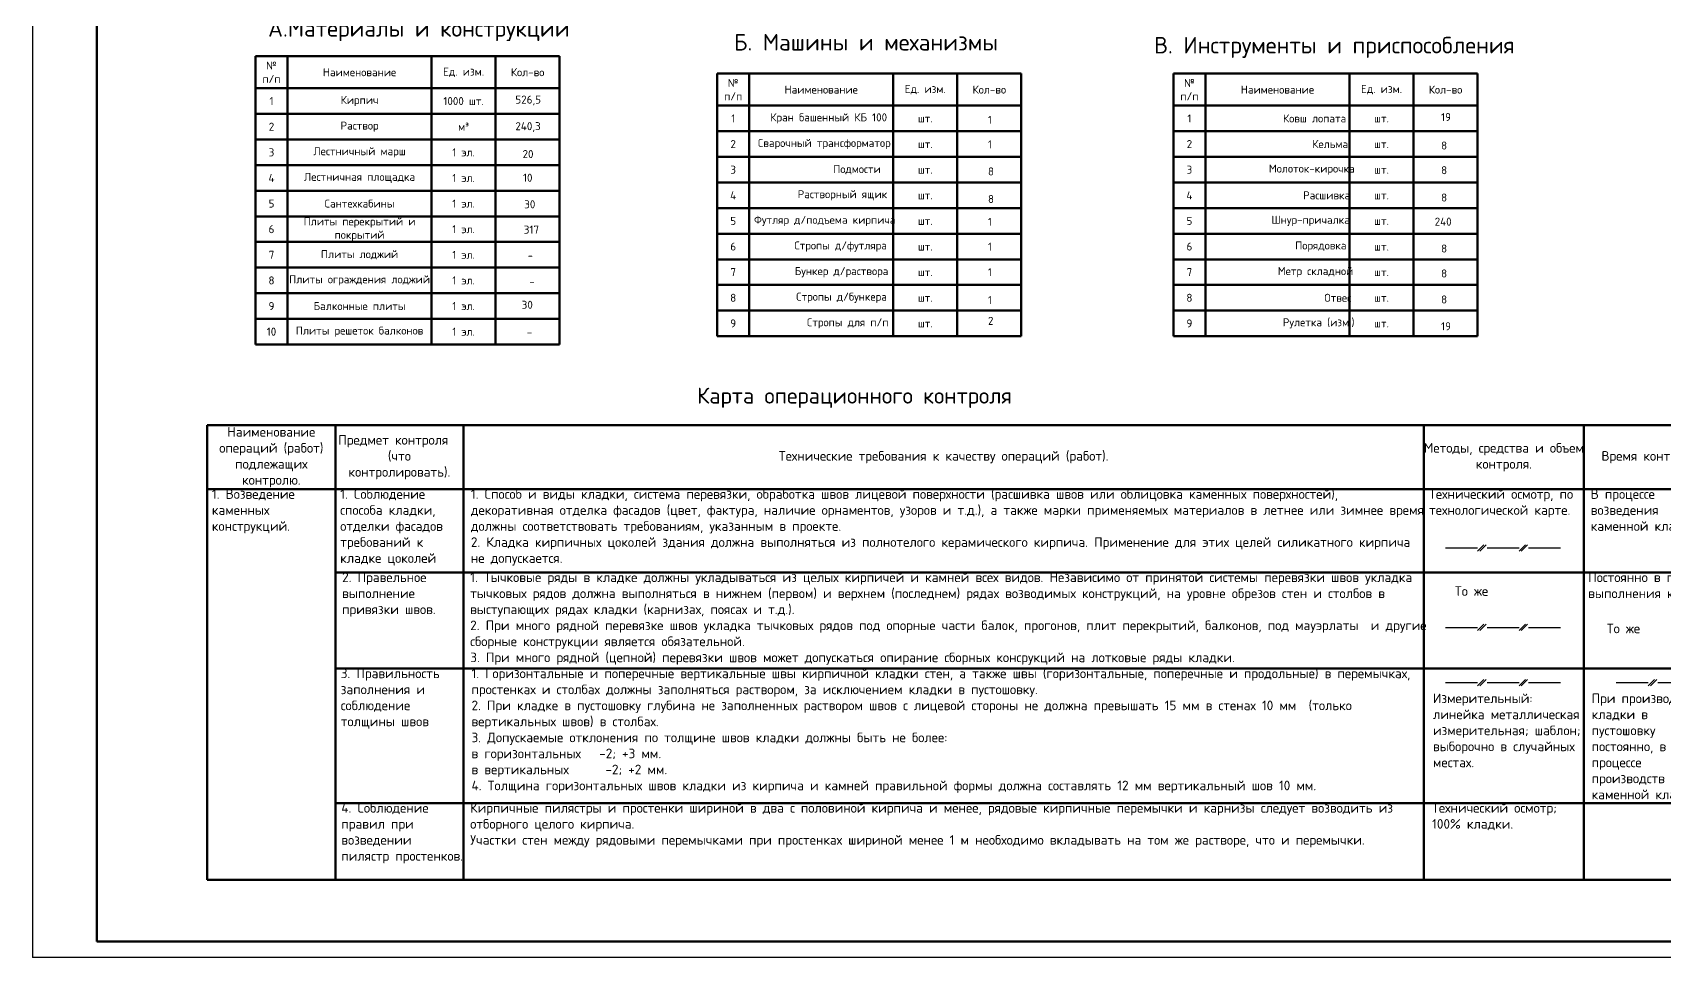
# Model space of a CAD drawing. Header units: millimetres. Extents: x 1612 to 3384, y 1003 to 1844.
# Drawn here: x 1612 to 2121, y 1162 to 1451 of the extents above; entities that cross this region are included whole.
import ezdxf

# ---------------------------------------------------------------- set-up
doc = ezdxf.new("R2010")
doc.units = ezdxf.units.MM
doc.styles.add('стиль3', font='isocpeur.ttf')

msp = doc.modelspace()

# ---------------------------------------------------------------- linework, layer by layer
for p, q in [((1611.53, 1756.22), (1611.53, 1162.22)), ((1967.86, 1438.17), (1967.86, 1423.17)), ((2052.81, 1290.06), (2062.81, 1290.06)), ((2062.81, 1289.06), (2064.81, 1291.06)), ((2063.52, 1289.06), (2065.52, 1291.06)), ((2065.81, 1290.06), (2075.81, 1290.06)), ((2075.81, 1289.06), (2077.81, 1291.06)), ((2076.51, 1289.06), (2078.51, 1291.06)), ((2078.81, 1290.06), (2088.81, 1290.06)), ((2052.81, 1265.23), (2062.81, 1265.23)), ((2062.81, 1264.23), (2064.81, 1266.23)), ((2063.52, 1264.23), (2065.52, 1266.23)), ((2065.81, 1265.23), (2075.81, 1265.23)), ((2075.81, 1264.23), (2077.81, 1266.23)), ((2076.51, 1264.23), (2078.51, 1266.23)), ((2078.81, 1265.23), (2088.81, 1265.23)), ((2062.81, 1247.01), (2064.81, 1249.01)), ((2063.52, 1247.01), (2065.52, 1249.01)), ((2075.81, 1247.01), (2077.81, 1249.01)), ((2076.51, 1247.01), (2078.51, 1249.01)), ((2116.15, 1247.01), (2118.15, 1249.01)), ((2116.86, 1247.01), (2118.86, 1249.01)), ((2052.81, 1248.01), (2062.81, 1248.01)), ((2065.81, 1248.01), (2075.81, 1248.01)), ((2078.81, 1248.01), (2088.81, 1248.01)), ((2106.15, 1248.01), (2116.15, 1248.01)), ((2119.15, 1248.01), (2129.15, 1248.01)), ((2452.53, 1162.22), (1611.53, 1162.22))]:
    msp.add_line(p, q)
at = {"lineweight": 60}
for p, q in [((1631.53, 1751.22), (1631.53, 1167.22)), ((1681.14, 1443.59), (1776.14, 1443.59)), ((1681.14, 1443.59), (1681.14, 1353.59)), ((1681.14, 1443.59), (1681.14, 1428.59)), ((1691.14, 1443.59), (1691.14, 1353.59)), ((1736.14, 1443.59), (1736.14, 1353.59)), ((1756.14, 1443.59), (1756.14, 1353.59)), ((1776.14, 1443.59), (1776.14, 1353.59)), ((1825.35, 1438.17), (1920.35, 1438.17)), ((1825.35, 1438.17), (1825.35, 1356.17)), ((1825.35, 1438.17), (1825.35, 1423.17)), ((1835.35, 1438.17), (1835.35, 1356.17)), ((1880.35, 1438.17), (1880.35, 1356.17)), ((1900.35, 1438.17), (1900.35, 1356.17)), ((1920.35, 1438.17), (1920.35, 1356.17)), ((1967.86, 1438.17), (2062.86, 1438.17)), ((1967.86, 1438.17), (1967.86, 1356.17)), ((1977.86, 1438.17), (1977.86, 1356.17)), ((2022.86, 1438.17), (2022.86, 1356.17)), ((2042.86, 1438.17), (2042.86, 1356.17)), ((2062.86, 1438.17), (2062.86, 1356.17)), ((1681.14, 1433.59), (1776.14, 1433.59)), ((1825.35, 1428.17), (1920.35, 1428.17)), ((1967.86, 1428.17), (2062.86, 1428.17)), ((1681.14, 1425.59), (1776.14, 1425.59)), ((1681.14, 1417.59), (1776.14, 1417.59)), ((1825.35, 1420.17), (1920.35, 1420.17)), ((1967.86, 1420.17), (2062.86, 1420.17)), ((1825.35, 1412.17), (1920.35, 1412.17)), ((1967.86, 1412.17), (2062.86, 1412.17)), ((1681.14, 1409.59), (1776.14, 1409.59)), ((1825.35, 1404.17), (1920.35, 1404.17)), ((1967.86, 1404.17), (2062.86, 1404.17)), ((1681.14, 1401.59), (1776.14, 1401.59)), ((1681.14, 1393.59), (1776.14, 1393.59)), ((1825.35, 1396.17), (1920.35, 1396.17)), ((1967.86, 1396.17), (2062.86, 1396.17)), ((1825.35, 1388.17), (1920.35, 1388.17)), ((1967.86, 1388.17), (2062.86, 1388.17)), ((1681.14, 1385.59), (1776.14, 1385.59)), ((1681.14, 1377.59), (1776.14, 1377.59)), ((1825.35, 1380.17), (1920.35, 1380.17)), ((1967.86, 1380.17), (2062.86, 1380.17)), ((1825.35, 1372.17), (1920.35, 1372.17)), ((1967.86, 1372.17), (2062.86, 1372.17)), ((1681.14, 1369.59), (1776.14, 1369.59)), ((1681.14, 1361.59), (1776.14, 1361.59)), ((1825.35, 1364.17), (1920.35, 1364.17)), ((1967.86, 1364.17), (2062.86, 1364.17)), ((1825.35, 1356.17), (1920.35, 1356.17)), ((1967.86, 1356.17), (2062.86, 1356.17)), ((1681.14, 1353.59), (1776.14, 1353.59)), ((1666.09, 1328.39), (1666.09, 1186.39)), ((1666.09, 1328.39), (2177.66, 1328.39)), ((1706.09, 1328.39), (1706.09, 1186.39)), ((1746.09, 1328.39), (1746.09, 1186.39)), ((2046.09, 1328.39), (2046.09, 1186.39)), ((2096.09, 1328.39), (2096.09, 1186.39)), ((1666.09, 1308.39), (2177.66, 1308.39)), ((1706.09, 1282.39), (2177.66, 1282.39)), ((1706.09, 1252.39), (2177.66, 1252.39)), ((1706.09, 1210.39), (2177.66, 1210.39)), ((1666.09, 1186.39), (2177.66, 1186.39)), ((1631.53, 1167.22), (2447.53, 1167.22))]:
    msp.add_line(p, q, dxfattribs=at)

# ---------------------------------------------------------------- texts
at = {"style": 'стиль3'}
for s, width, insert, char_height, attachment_point in [('А.Материалы и конструкции', 114.7874, (1732.16, 1451.58), 5.1557, 5), ('Б. Машины и механизмы', 114.7874, (1871.85, 1447.96), 5.1557, 5), ('В. Инструменты и приспособления', 114.7874, (2018.13, 1446.35), 5.1557, 5), ('№ п/п', 10, (1686.14, 1438.59), 2.5, 5), ('Наименование', 45, (1713.64, 1438.59), 2.5, 5), ('Ед. изм.', 20, (1746.14, 1438.59), 2.5, 5), ('Кол-во', 20, (1766.14, 1438.59), 2.5, 5), ('№ п/п', 10, (1830.35, 1433.17), 2.5, 5), ('Наименование', 45, (1857.85, 1433.17), 2.5, 5), ('Ед. изм.', 20, (1890.35, 1433.17), 2.5, 5), ('Кол-во', 20, (1910.35, 1433.17), 2.5, 5), ('№ п/п', 10, (1972.86, 1433.17), 2.5, 5), ('Наименование', 45, (2000.36, 1433.17), 2.5, 5), ('Ед. изм.', 20, (2032.86, 1433.17), 2.5, 5), ('Кол-во', 20, (2052.86, 1433.17), 2.5, 5), ('1', 10, (1686.14, 1429.59), 2.5, 5), ('Кирпич', 45, (1713.64, 1429.59), 2.5, 5), ('1000 шт.', 20, (1746.14, 1429.59), 2.5, 5), ('2', 10, (1686.14, 1421.59), 2.5, 5), ('Раствор', 45, (1713.64, 1421.59), 2.5, 5), ('м³', 20, (1746.14, 1421.59), 2.5, 5), ('1', 10, (1830.35, 1424.17), 2.5, 5), ('Кран башенный КБ 100', 45, (1860.19, 1424.17), 2.5, 5), ('шт.', 20, (1890.35, 1424.17), 2.5, 5), ('1', 10, (1972.86, 1424.17), 2.5, 5), ('Ковш лопата', 45, (2011.97, 1424.17), 2.5, 5), ('шт.', 20, (2032.86, 1424.17), 2.5, 5), ('2', 10, (1830.35, 1416.17), 2.5, 5), ('Сварочный трансформатор', 45, (1858.81, 1416.17), 2.5, 5), ('2', 10, (1972.86, 1416.17), 2.5, 5), ('Кельма', 45, (2016.84, 1416.17), 2.5, 5), ('3', 10, (1686.14, 1413.59), 2.5, 5), ('Лестничный марш', 45, (1713.64, 1413.59), 2.5, 5), ('1 эл.', 20, (1746.14, 1413.59), 2.5, 5), ('шт.', 20, (1890.35, 1416.17), 2.5, 5), ('шт.', 20, (2032.86, 1416.17), 2.5, 5), ('4', 10, (1686.14, 1405.59), 2.5, 5), ('Лестничная площадка', 45, (1713.64, 1405.59), 2.5, 5), ('1 эл.', 20, (1746.14, 1405.59), 2.5, 5), ('3', 10, (1830.35, 1408.17), 2.5, 5), ('Подмости', 45, (1869.02, 1408.17), 2.5, 5), ('шт.', 20, (1890.35, 1408.17), 2.5, 5), ('3', 10, (1972.86, 1408.17), 2.5, 5), ('Молоток-кирочка', 45, (2011.08, 1408.17), 2.5, 5), ('шт.', 20, (2032.86, 1408.17), 2.5, 5), ('Растворный ящик', 45, (1864.47, 1400.17), 2.5, 5), ('5', 10, (1686.14, 1397.59), 2.5, 5), ('Сантехкабины', 45, (1713.64, 1397.59), 2.5, 5), ('1 эл.', 20, (1746.14, 1397.59), 2.5, 5), ('4', 10, (1830.35, 1400.17), 2.5, 5), ('шт.', 20, (1890.35, 1400.17), 2.5, 5), ('4', 10, (1972.86, 1400.17), 2.5, 5), ('Расшивка', 45, (2015.72, 1400.17), 2.5, 5), ('шт.', 20, (2032.86, 1400.17), 2.5, 5), ('Плиты перекрытий и покрытий', 45, (1713.64, 1389.59), 2.5, 5), ('5', 10, (1830.35, 1392.17), 2.5, 5), ('Футляр д/подъема кирпича', 45, (1858.95, 1392.17), 2.5, 5), ('шт.', 20, (1890.35, 1392.17), 2.5, 5), ('5', 10, (1972.86, 1392.17), 2.5, 5), ('Шнур-причалка', 45, (2010.72, 1392.17), 2.5, 5), ('шт.', 20, (2032.86, 1392.17), 2.5, 5), ('6', 10, (1686.14, 1389.59), 2.5, 5), ('1 эл.', 20, (1746.14, 1389.59), 2.5, 5), ('7', 10, (1686.14, 1381.59), 2.5, 5), ('Плиты лоджий', 45, (1713.64, 1381.59), 2.5, 5), ('1 эл.', 20, (1746.14, 1381.59), 2.5, 5), ('6', 10, (1830.35, 1384.17), 2.5, 5), ('Стропы д/футляра', 45, (1863.91, 1384.17), 2.5, 5), ('шт.', 20, (1890.35, 1384.17), 2.5, 5), ('6', 10, (1972.86, 1384.17), 2.5, 5), ('Порядовка', 45, (2013.91, 1384.17), 2.5, 5), ('шт.', 20, (2032.86, 1384.17), 2.5, 5), ('7', 10, (1830.35, 1376.17), 2.5, 5), ('Бункер д/раствора', 45, (1864.19, 1376.17), 2.5, 5), ('шт.', 20, (1890.35, 1376.17), 2.5, 5), ('7', 10, (1972.86, 1376.17), 2.5, 5), ('Метр складной', 45, (2012.25, 1376.17), 2.5, 5), ('шт.', 20, (2032.86, 1376.17), 2.5, 5), ('8', 10, (1686.14, 1373.59), 2.5, 5), ('Плиты ограждения лоджий', 45, (1713.64, 1373.59), 2.5, 5), ('1 эл.', 20, (1746.14, 1373.59), 2.5, 5), ('9', 10, (1686.14, 1365.59), 2.5, 5), ('Балконные плиты', 45, (1713.64, 1365.59), 2.5, 5), ('1 эл.', 20, (1746.14, 1365.59), 2.5, 5), ('8', 10, (1830.35, 1368.17), 2.5, 5), ('Стропы д/бункера', 45, (1864.19, 1368.17), 2.5, 5), ('шт.', 20, (1890.35, 1368.17), 2.5, 5), ('8', 10, (1972.86, 1368.17), 2.5, 5), ('Отвес', 45, (2019.19, 1368.17), 2.5, 5), ('шт.', 20, (2032.86, 1368.17), 2.5, 5), ('9', 10, (1830.35, 1360.17), 2.5, 5), ('Стропы для п/п', 45, (1866.12, 1360.17), 2.5, 5), ('9', 10, (1972.86, 1360.17), 2.5, 5), ('Рулетка (изм.)', 45, (2013.22, 1360.17), 2.5, 5), ('10', 10, (1686.14, 1357.59), 2.5, 5), ('Плиты решеток балконов', 45, (1713.64, 1357.59), 2.5, 5), ('1 эл.', 20, (1746.14, 1357.59), 2.5, 5), ('шт.', 20, (1890.35, 1360.17), 2.5, 5), ('шт.', 20, (2032.86, 1360.17), 2.5, 5), ('Карта операционного контроля', 171.1991, (1819.05, 1340.12), 5, 1), ('Наименование операций (работ) подлежащих контролю.', 40, (1686.09, 1318.39), 3, 5), ('Предмет контроля    (что контролировать).', 40, (1726.09, 1318.39), 3, 5), ('Технические требования к качеству операций (работ).', 300, (1896.09, 1318.39), 3, 5), ('Методы, средства и объем контроля.', 50, (2071.09, 1318.39), 3, 5), ('Время контроля.', 41.57, (2116.88, 1318.39), 3, 5), ('1. Возведение каменных конструкций.', 38.5707, (1667.52, 1308.39), 3, 1), ('1. Соблюдение способа кладки, отделки фасадов требований к кладке цоколей', 38.498, (1707.6, 1308.39), 3, 1), ('1. Способ и виды кладки, система перевязки, обработка швов лицевой поверхности (расшивка швов или облицовка каменных поверхностей), декоративная отделка фасадов (цвет, фактура, наличие орнаментов, узоров и т.д.), а также марки применяемых материалов в летнее или зимнее время должны соответствовать требованиям, указанным в проекте.\\P2. Кладка кирпичных цоколей здания должна выполняться из полнотелого керамического кирпича. Применение для этих целей силикатного кирпича не допускается.', 297.682, (1748.41, 1308.39), 3, 1), ('Технический осмотр, по технологической карте. ', 48.3852, (2047.71, 1308.39), 3, 1), ('В процессе возведения каменной кладки', 39.0238, (2098.21, 1308.39), 3, 1), ('2. Правельное выполнение привязки швов.', 37.9037, (1708.19, 1282.39), 3, 1), ('1. Тычковые ряды в кладке должны укладываться из целых кирпичей и камней всех видов. Независимо от принятой системы перевязки швов укладка тычковых рядов должна выполняться в нижнем (первом) и верхнем (последнем) рядах возводимых конструкций, на уровне обрезов стен и столбов в выступающих рядах кладки (карнизах, поясах и т.д.).\\P2. При много рядной перевязке швов укладка тычковых рядов под опорные части балок, прогонов, плит перекрытий, балконов, под мауэрлаты  и другие сборные конструкции является обязательной.\\P3. При много рядной (цепной) перевязки швов может допускаться опирание сборных консрукций на лотковые ряды кладки.', 297.8954, (1748.2, 1282.39), 3, 1), ('Постоянно в процессе выполнения кладки.', 40.2446, (2097.42, 1282.39), 3, 1), ('То же', 11.5706, (2055.78, 1278.09), 3, 1), ('То же', 11.5706, (2103.24, 1266.41), 3, 1), ('3. Правильность заполнения и соблюдение толщины швов ', 38.3343, (1707.76, 1252.39), 3, 1), ('{\\H1.2x;1. Горизонтальные и поперечные вертикальные швы кирпичной кладки стен, а также швы (горизонтальные, поперечные и продольные) в перемычках, простенках и столбах должны заполняться раствором, за исключением кладки в пустошовку. \\P2. При кладке в пустошовку глубина не заполненных раствором швов с лицевой стороны не должна превышать 15 мм в стенах 10 мм  (только вертикальных швов) в столбах.\\P3. Допускаемые отклонения по толщине швов кладки должны быть не более:\\Pв горизонтальных   -2; +3 мм.\\Pв вертикальных      -2; +2 мм.\\P4. Толщина горизонтальных швов кладки из кирпича и камней правильной формы должна составлять 12 мм вертикальный шов 10 мм.}', 297.4797, (1748.61, 1252.39), 2.5, 1), ('Измерительный: линейка металлическая измерительная; шаблон; выборочно в случайных местах.', 47.1729, (2048.92, 1244.59), 3, 1), ('При производстве кладки в пустошовку постоянно, в процессе производств каменной кладки.', 39.1879, (2098.48, 1244.59), 3, 1), ('4. Соблюдение правил при возведении пилястр простенков.', 38.1517, (1707.94, 1210.39), 3, 1), ('Кирпичные пилястры и простенки шириной в два с половиной кирпича и менее, рядовые кирпичные перемычки и карнизы следует возводить из отборного целого кирпича.\\PУчастки стен между рядовыми перемычками при простенках шириной менее 1 м необходимо вкладывать на том же растворе, что и перемычки.', 297.8791, (1748.21, 1210.39), 3, 1), ('Технический осмотр; 100% кладки.', 47.4422, (2048.65, 1210.39), 3, 1)]:
    msp.add_mtext_dynamic_manual_height_columns(s, width=width, gutter_width=12.5, heights=[0], dxfattribs=dict(at, insert=insert, char_height=char_height, attachment_point=attachment_point))
at = {"lineweight": 60, "char_height": 2.5, "attachment_point": 1, "style": 'стиль3'}
for s, insert in [('526,5', (1762.31, 1431.3)), ('240,3', (1762.31, 1423)), ('1', (1909.93, 1424.99)), ('19', (2051.47, 1425.84)), ('1', (1909.93, 1417.32)), ('8', (2051.47, 1416.96)), ('20', (1764.56, 1414.3)), ('10', (1764.69, 1406.91)), ('8', (1909.93, 1408.87)), ('8', (2051.47, 1409.26)), ('30', (1765.08, 1398.61)), ('8', (1909.93, 1400.28)), ('8', (2051.47, 1400.72)), ('1', (1909.93, 1393.14)), ('240', (2049.47, 1393.19)), ('317', (1764.95, 1390.7)), ('-', (1766.14, 1382.66)), ('1', (1909.93, 1385.35)), ('8', (2051.47, 1384.79)), ('1', (1909.93, 1377.42)), ('8', (2051.47, 1377.01)), ('-', (1766.67, 1374.49)), ('30', (1764.29, 1367.24)), ('1', (1909.93, 1368.7)), ('8', (2051.47, 1368.89)), ('2', (1909.93, 1362.22)), ('-', (1765.88, 1358.67)), ('19', (2051.47, 1360.52))]:
    msp.add_mtext_dynamic_manual_height_columns(s, width=20, gutter_width=12.5, heights=[0], dxfattribs=dict(at, insert=insert))

doc.saveas('drawing.dxf')
